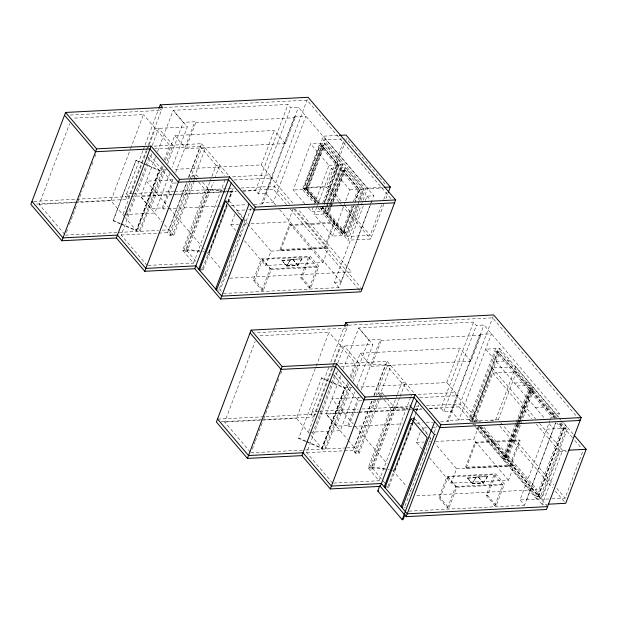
<?xml version="1.0" encoding="UTF-8"?>
<svg xmlns="http://www.w3.org/2000/svg" width="617" height="617" viewBox="0 0 617 617"><rect width="100%" height="100%" fill="white"/><g stroke="black" fill="none" stroke-linecap="round" stroke-linejoin="round"><path stroke-width="0.46" stroke-dasharray="3.08 2.31" d="M64.754 234.406L39.156 204.381L69.675 123.616M66.397 232.447L68.086 227.958M69.443 224.372L76.57 205.523M77.919 201.936L81.992 191.162M83.349 187.576L85.046 183.087M86.403 179.501L90.468 168.734M91.825 165.14L93.522 160.651M94.879 157.065L95.897 154.373M124.657 216.86L110.898 200.718L130.226 149.569M130.565 148.666L143.452 114.569L72.667 118.186M120.014 223.77L113.104 220.786L135.887 160.482L136.11 160.119L143.021 163.112M113.104 220.786L136.11 160.119M142.882 150.795L125.513 196.746L127.773 199.391L146.152 150.756M143.213 149.9L158.816 108.623M146.491 149.854L162.495 107.505M148.898 145.566L122.791 214.67L154.774 213.035L169.698 173.547M149.237 144.671L155.337 128.521L187.329 126.886L172.066 167.269M126.47 213.598L127.488 210.906M152.237 145.396L158.685 128.351L173.007 145.157L166.567 162.202M147.101 265.48L121.148 235.031L152.006 153.363M155.538 156.942L140.622 196.43L150.695 208.5L162.24 207.914L163.135 208.955L166.96 208.762M157.574 151.558L173.169 110.281L288.031 104.412L290.862 107.736L298.412 107.35L373.809 195.797L372.452 199.391M147.131 156.186L159.093 170.223L136.303 230.527L139.643 230.349L140.452 231.306L164.191 168.487M120.878 224.148L136.419 230.866L159.433 170.199L143.884 163.482M136.419 230.866L159.433 170.199M161.87 165.965L137.113 231.475L125.282 217.593M164.245 159.68L169.667 145.327L143.452 114.569M163.058 166.467L161.723 170.007L172.899 183.11L176.724 182.917M165.395 160.281L174.742 135.547L274.28 130.465L285.447 143.568L295.219 117.724L294.378 116.736L261.824 202.885L262.665 203.872L272.429 178.028L261.253 164.924L173.207 169.42M139.643 230.349L162.433 170.045L149.869 155.314L127.087 215.618L124.58 215.749M150.695 208.5L165.279 169.914M167.654 163.628L183.249 122.351L173.169 110.281L187.329 126.886M162.24 207.914L173.338 178.529M175.683 172.344L194.795 121.765L183.249 122.351M163.135 208.955L172.899 183.11M285.447 143.568L185.918 148.651L195.682 122.806L194.795 121.765M194.162 181.406L173.755 235.409L170.084 235.601L167.569 232.655L186.565 182.401M188.594 177.017L200.124 146.507L154.643 148.828M173.755 235.409L169.004 229.848L186.642 183.18M188.679 177.796L201.558 143.692L153.587 146.144M189.797 179.724L169.112 234.468L172.783 234.275L192.118 183.126M190.136 178.83L201.666 148.319L205.338 148.126L192.45 182.231M170.084 235.601L191.848 177.997M192.188 177.094L192.866 175.29L196.538 175.105L198.327 177.202M194.502 180.503L196.538 175.105M225.066 179.647L193.53 263.104L182.609 250.301L205.399 189.99L197.641 180.897M209.664 182.308L183.558 251.404L187.229 251.219L213.335 182.115M210.004 181.406L216.112 165.256L219.783 165.071L215.372 176.732M195.705 261.161L185.925 249.391L208.708 189.087L222.552 190.553M182.609 250.301L186.28 250.109L209.07 189.805L208.708 189.087M227.133 206.309L203.116 269.86L202.368 268.981L227.465 202.577M227.804 201.674L233.226 187.321M227.364 203.232L208.993 251.836L209.356 252.554L207.513 252.361M227.704 202.33L231.784 191.532L229.94 191.339M209.356 252.554L227.041 205.754M228.406 202.152L232.146 192.249L231.784 191.532M228.483 202.731L229.162 200.941L226.408 201.08M235.825 230.596L230.866 224.781L235.617 212.217M261.253 164.924L274.28 130.465M275.83 205.191L265.858 193.499L258.307 193.885L255.477 190.56L288.031 104.412M245.35 219.93L219.305 288.849L221.434 291.347M251.073 208.253L220.215 289.921L218.379 290.013M258.307 193.885L290.862 107.736M265.858 193.499L298.412 107.35M286.543 204.589L273.416 189.188L308.138 97.301M263.343 290.345L261.955 290.414L253.278 280.234L261.415 258.693L310.166 256.209L318.85 266.39L310.713 287.931L309.325 288L300.641 277.812L308.508 256.996L262.534 259.341L254.667 280.164L263.343 290.345L271.21 269.529L262.534 259.341M304.783 203.672L293.144 190.021L310.598 143.83L324.743 143.113L343.121 164.67L329.023 201.975M294.887 208.947L328.375 248.227L322.946 262.58L265.588 265.511L271.017 251.15L248.073 224.241M261.955 290.414L270.099 268.881L261.415 258.693M322.946 262.58L288.224 221.85L293.646 207.489M279.964 249.6L289.412 224.596L333.82 222.328L334.53 223.169L325.082 248.173L280.673 250.44L279.964 249.6L324.372 247.332L325.082 248.173M316.143 202.846L303.657 188.2L323.316 136.18L338.432 135.408M280.673 250.44L290.129 225.436L289.412 224.596M315.649 202.715L303.888 188.91L320.123 145.936L324.334 145.72L341.054 165.341L327.187 202.044M318.927 202.954L305.793 187.506L323.771 139.912L344.556 138.848M324.743 143.113L307.289 189.296L293.144 190.021M319.861 202.499L308.091 188.694L324.334 145.72M281.838 260.443L293.206 259.664L297.926 265.503L286.635 266.081L281.838 260.443L293.129 259.873L297.926 265.503M250.294 452.06L224.704 422.036L255.222 341.27M286.635 266.081L290.754 259.472L302.052 258.893L290.653 259.279L286.712 265.873L298.011 265.295L302.052 258.893M325.668 210.86L311.523 211.577L313.868 205.361M314.207 204.474L328.977 165.395L310.598 143.83M358.292 204.266L346.546 235.347L332.401 236.072L314.022 214.515L317.038 206.518M317.377 205.631L331.476 168.325L345.62 167.6L363.999 189.164L358.631 203.371M338.818 201.69L326.331 187.044L343.615 141.301M340.923 200.957L328.468 186.349L345.088 142.35M345.427 141.447L346.445 138.756L386.311 185.516M322.637 203.155L336.843 165.557L320.123 145.936M322.167 207.559L320.825 211.107L317.153 206.795M324.187 202.222L338.286 164.916L319.907 143.36L302.446 189.55L313.475 202.484M324.681 202.175L338.548 165.464L321.827 145.851L305.585 188.825L317.354 202.631M322.714 208.423L323.724 205.731M324.064 204.836L338.949 165.449L322.228 145.828L305.993 188.802L317.755 202.607M326.347 206.047L323.331 214.045L341.71 235.601L352.785 206.286M326.686 205.16L340.785 167.847L359.163 189.411L354.798 200.957M328.059 202.9L325.036 210.891L321.974 207.297M328.391 202.014L342.489 164.7L324.11 143.144L306.657 189.334L318.295 202.985M355.847 205.947L345.697 232.802L341.486 233.018L324.766 213.405L328.822 202.661M310.713 287.931L302.029 277.743L310.166 256.209M330.527 202.577L326.47 213.32L343.191 232.933L353.34 206.078M330.866 201.682L342.705 170.346L359.426 189.959L355.369 200.702M330.928 202.553L326.871 213.297L343.592 232.91L354.42 204.266M331.267 201.659L343.106 170.323L359.827 189.936L354.752 203.371M330.558 205.831L327.534 213.829L345.913 235.385L357.667 204.296M330.897 204.944L344.996 167.639L363.374 189.195L357.999 203.409M330.519 207.574L328.167 213.79L314.022 214.515M330.851 206.687L345.62 167.6M345.697 232.802L328.977 213.189L331.005 207.821M331.344 206.919L345.212 170.215L341 170.431L357.721 190.044L361.932 189.835L357.875 200.579M324.372 247.332L333.82 222.328M309.325 288L317.192 267.176L308.508 256.996M332.401 236.072L343.476 206.764M343.808 205.87L349.854 189.882L331.476 168.325M252.276 449.199L254.983 442.027M255.322 441.124L262.449 422.283M263.806 418.688L270.925 399.847M272.282 396.253L276.347 385.486M277.704 381.9L279.401 377.411M280.758 373.825L281.776 371.133M341.486 233.018L351.636 206.163M353.325 201.69L357.721 190.044M381.73 204.767L370.192 235.301L347.518 236.458L359.055 205.924M361.092 200.54L365.503 188.864L323.771 139.912M383.867 204.05L370.655 239.034L347.973 240.19L360.852 206.109M361.192 205.206L367.632 188.17L323.316 136.18M371.511 201.435L338.957 287.584L334.453 282.293L363.274 206.016M365.31 200.633L366.999 196.144L373.809 195.797M334.453 282.293L341.255 281.946L372.113 200.286M347.749 382.725L322.652 449.13L296.438 418.372L315.765 367.223M316.105 366.328L328.992 332.224L258.207 335.841M383.766 199.376L386.481 192.195M385.903 198.666L387.939 193.291M305.554 441.433L298.643 438.44L321.658 377.774L328.56 380.766M328.761 367.555L311.061 414.4L313.313 417.046L333.728 363.027M330.797 362.171L344.695 325.375L346.955 328.028L254.829 332.733M334.067 362.125L347.494 326.594M334.437 363.22L308.33 432.324L340.314 430.689L354.898 392.103M334.776 362.326L340.885 346.176L372.869 344.541L356.935 386.72M337.777 363.051L344.224 346.006L358.546 362.811L352.106 379.856M332.64 483.134L306.688 452.685L337.545 371.018M340.738 375.498L326.162 414.084L336.242 426.154L347.78 425.568L348.674 426.609L352.5 426.416M343.114 369.213L358.716 327.935L473.571 322.066L476.401 325.39L483.952 325.005L559.349 413.452L558.061 416.868M332.671 373.84L344.633 387.877L321.843 448.181L325.19 448.011L326 448.96L350.07 385.239M306.418 441.803L321.966 448.52L344.972 387.854L329.424 381.136M321.966 448.52L344.972 387.854M350.124 376.439L355.207 362.981L328.992 332.224M348.597 384.121L347.263 387.661L358.438 400.765L362.264 400.572M350.934 377.936L360.289 353.202L459.819 348.119L470.995 361.223L480.759 335.378L479.918 334.391L447.364 420.547L448.204 421.527L457.968 395.682L446.793 382.579L357.791 387.121M325.19 448.011L347.973 387.7L335.417 372.969L312.626 433.273L310.12 433.404M336.242 426.154L350.818 387.569M353.194 381.283L368.789 340.006L358.716 327.935L372.869 344.541M347.78 425.568L358.886 396.183M361.223 390.006L380.334 339.419L368.789 340.006M348.674 426.609L358.438 400.765M470.995 361.223L371.457 366.305L381.229 340.461L380.334 339.419M381.059 395.458L359.295 453.063L355.623 453.256L353.117 450.31L371.766 400.957M373.802 395.574L385.671 364.161L341.132 366.436M359.295 453.063L354.551 447.502L372.182 400.834M374.218 395.451L387.106 361.354L338.162 363.853M374.326 400.071L354.659 452.122L358.33 451.929L379.694 395.397M376.015 395.582L387.206 365.974L390.877 365.781L380.033 394.502M355.623 453.256L375.691 400.148M377.727 394.749L378.406 392.952L382.085 392.759L383.874 394.865M381.399 394.564L382.085 392.759M410.606 397.302L379.069 480.759L368.156 467.956L390.939 407.652L383.18 398.551M397.24 394.579L369.097 469.059L372.768 468.874L399.554 397.98M397.579 393.677L401.652 382.91L405.323 382.725L399.893 397.078M384.885 483.08L371.465 467.046L394.255 406.742L408.099 408.207M368.156 467.956L371.827 467.763L394.61 407.459L394.255 406.742M410.945 396.407L411.624 394.61M413.012 423.069L388.656 487.515L387.908 486.636L411.986 422.923M413.344 419.329L416.059 412.148M416.398 411.254L418.766 404.976M412.904 420.887L394.541 469.491L394.895 470.208L393.052 470.015M413.243 419.984L415.287 414.585M416.645 410.984L417.323 409.187L414.555 408.894M394.895 470.208L413.267 421.612M413.606 420.709L415.642 415.31M413.351 422.175L414.701 418.596L411.03 418.781M421.989 448.975L416.406 442.435L421.156 429.872M446.793 382.579L459.819 348.119M479.918 334.391L491.456 333.805L458.901 419.953L451.397 411.153L443.847 411.539L441.016 408.215L473.571 322.066M430.89 437.584L404.845 506.503L405.762 507.575L403.927 507.668M434.245 432.193L436.62 425.907M443.847 411.539L476.401 325.39M451.397 411.153L483.952 325.005M471.457 421.511L458.955 406.842L493.137 316.39M448.891 507.999L447.502 508.069L438.818 497.888L446.955 476.355L495.706 473.864L504.39 484.044L496.253 505.585L494.865 505.655L486.181 495.466L494.047 474.65L448.073 476.995L440.206 497.819L448.891 507.999L456.757 487.183L448.073 476.995M473.139 422.036L470.416 418.843L495.875 351.466L500.086 351.25L532.672 389.481L528.468 389.689L495.875 351.466M472.522 418.735L497.981 351.358M471.82 421.935L492.227 367.925L515.758 366.722L558.655 417.038M543.808 417.408L485.641 349.183L499.793 348.458L473.046 419.228L447.364 420.547M477.342 421.82L474.627 418.627L500.086 351.25M480.427 426.602L513.915 465.881L508.485 480.234L451.135 483.165L456.557 468.804L434.854 443.345M555.763 418.079L516.383 371.889L492.852 373.092L474.766 420.956L498.297 419.753L500.086 421.851M447.502 508.069L455.639 486.535L446.955 476.355M508.485 480.234L473.763 439.505L479.193 425.144M465.503 467.262L474.951 442.25L519.36 439.983L520.077 440.823L510.621 465.827L466.221 468.095L465.503 467.262L509.912 464.987L510.621 465.827M466.221 468.095L475.668 443.091L474.951 442.25M467.377 478.098L478.746 477.319L483.473 483.157L472.175 483.736L467.377 478.098L478.669 477.527L483.473 483.157M515.758 366.722L495.351 420.732L488.001 421.11M472.175 483.736L476.301 477.126L487.592 476.548L476.193 476.933L472.26 483.527L483.551 482.949L487.592 476.548M498.297 419.753L516.383 371.889M496.253 505.585L487.569 495.397L495.706 473.864M515.735 423.385L502.361 458.77L506.572 458.554L519.946 423.169M516.036 422.583L529.108 388L533.312 387.784L520.247 422.367M516.591 424.388L503.217 459.773L507.429 459.557L520.493 424.974M517.239 422.66L518.218 420.069M518.411 419.568L529.957 388.995L534.168 388.779L520.794 424.172M517.439 423.301L504.706 456.989L478.8 426.602M517.74 422.491L518.65 420.084M519.259 418.48L530.165 389.605L497.58 351.374L472.121 418.758L474.835 421.951M505.107 456.966L517.84 423.277M518.141 422.475L519.051 420.061M519.661 418.457L530.566 389.589M518.288 424.295L505.562 457.991L538.147 496.215L563.606 428.838L558.501 422.838M518.897 422.691L519.807 420.285M520.116 419.475L531.021 390.607L554.128 417.717M505.963 457.968L518.689 424.28M519.298 422.668L520.208 420.262M520.517 419.46L531.422 390.584M509.912 464.987L519.36 439.983M494.865 505.655L502.732 484.831L494.047 474.65M555.693 422.676L524.496 505.238L519.992 499.955L549.963 420.632M550.287 419.784L552.547 413.799L559.349 413.452M526.802 499.6L555.801 422.853M561.007 422.714L566.113 428.707L540.654 496.091L536.443 496.307L561.91 428.923L556.796 422.923M563.483 428.321L536.736 499.099L475.568 427.334M538.548 496.199L564.015 428.815L558.424 422.383M561.501 420.848L567.694 428.105L540.947 498.883L519.992 499.955M548.937 498.96L541.587 499.338L559.673 451.474L536.404 424.18M539.52 423.401L562.619 450.495L542.212 504.505L546.623 504.282M551.883 498.814L565.118 498.135L583.204 450.271M321.658 377.774L321.434 378.136L328.344 381.121M298.643 438.44L298.867 438.078L305.777 441.07M286.612 265.68L297.903 265.102L301.944 258.7M472.152 483.335L483.443 482.756L487.492 476.355M163.96 107.481L307.058 100.17L391.433 199.152M70.245 115.032L161.415 110.374L159.155 107.72M294.378 116.736L305.916 116.15L273.362 202.299L261.824 202.885M195.682 122.806L295.219 117.724M159.093 170.223L166.505 169.76M328.977 165.395L343.121 164.67M336.843 165.557L341.054 165.341M173.053 179.825L146.283 181.19L168.186 206.88M232.617 176.778L268.788 174.935L293.383 203.795M234.152 179.987L272.429 178.028M132.362 193.576L126.601 193.869L128.86 196.522M133.326 193.53L173.662 191.471M174.619 191.417L227.442 188.725M228.406 188.671L234.167 188.378M240.885 188.038L274.503 186.319L290.129 204.651M205.399 189.99L209.07 189.805L228.452 191.864M33.858 201.373L130.318 196.499M131.282 196.453L171.619 194.394M175.459 194.193L222.513 191.787M223.477 191.74L226.354 191.594M230.203 191.401L235.964 191.1M242.682 190.761L273.416 189.188M305.793 187.506L328.468 186.349M172.205 194.818L140.622 196.43L154.774 213.035M173.161 194.764L221.973 192.273M222.93 192.226L225.807 192.08M229.632 191.879L236.334 191.54M243.036 191.201L255.477 190.56M303.657 188.2L326.331 187.044M303.888 188.91L308.091 188.694M36.611 204.05L127.773 199.391M39.156 204.381L74.549 202.577M75.505 202.523L110.898 200.718M367.632 188.17L382.748 187.398M365.503 188.864L383.45 187.946M349.854 189.882L363.999 189.164M167.917 208.716L216.729 206.217M217.685 206.171L221.511 205.978M231.082 205.484L247.348 204.659M254.05 204.312L262.665 203.872M244.895 209.981L236.296 210.42L242.496 217.693M248.72 209.788L251.589 209.641M320.609 208.531L324.82 208.315M324.766 213.405L328.977 213.189M230.866 224.781L238.517 224.387M243.291 224.141L247.116 223.948M250.942 223.755L288.224 221.85M65.379 235.139L158.615 230.372M162.294 230.187L169.004 229.848M290.129 225.436L334.53 223.169M121.148 235.031L167.569 232.655M271.017 251.15L328.375 248.227M148.049 265.426L193.53 263.104M199.615 269.12L202.368 268.981M201.281 269.953L203.116 269.86M270.099 268.881L318.85 266.39M271.21 269.529L317.192 267.176M229.755 278.213L351.52 271.997L297.965 209.171M253.278 280.234L254.667 280.164M300.641 277.812L302.029 277.743M223.346 293.491L338.957 287.584M348.536 325.182L492.597 317.824L578.222 418.272M381.229 340.461L480.759 335.378M496.137 361.485L510.282 360.768M344.633 387.877L352.052 387.414M514.516 383.049L528.661 382.324M517.015 385.98L531.16 385.255M360.505 397.379L331.83 398.844L353.279 424.01M418.156 394.433L454.328 392.589L478.923 421.45M419.691 397.641L457.968 395.682M318.866 411.184L312.14 411.531L314.4 414.177M319.83 411.138L358.246 409.171M362.086 408.978L409.14 406.572M415.866 406.233L419.707 406.032M426.432 405.693L460.043 403.973L475.237 421.928M390.939 407.652L394.61 407.459L407.536 408.832M217.593 419.12L315.858 414.154M319.699 413.961L358.115 411.994M359.079 411.948L408.061 409.449M414.778 409.102L421.504 408.762M429.185 408.369L458.955 406.842M357.744 412.472L326.162 414.084L340.314 430.689M358.701 412.418L407.521 409.927M408.477 409.881L412.303 409.68M413.259 409.634L421.874 409.194M429.532 408.801L441.016 408.215M221.187 421.75L262.456 419.645M263.413 419.599L313.313 417.046M224.704 422.036L261.045 420.177M262.001 420.131L296.438 418.372M535.394 407.544L549.539 406.819M470.416 418.843L474.627 418.627M353.456 426.37L402.269 423.871M409.927 423.486L412.796 423.339M416.622 423.139L422.367 422.846M426.193 422.653L432.895 422.313M440.546 421.92L448.204 421.527M473.293 421.858L480.643 421.488M426.617 427.828L421.835 428.075L428.036 435.347M432.347 427.535L437.129 427.296M546.731 429.177L567.694 428.105M561.91 428.923L566.113 428.707M416.406 442.435L424.056 442.042M428.838 441.795L430.751 441.703M435.525 441.456L473.763 439.505M250.918 452.793L304.651 450.048M305.616 450.001L346.029 447.934M346.87 447.888L354.551 447.502M475.668 443.091L520.077 440.823M306.688 452.685L343.638 450.796M344.587 450.749L353.117 450.31M562.619 450.495L567.031 450.271M559.673 451.474L567.023 451.096M456.557 468.804L513.915 465.881M333.589 483.08L379.069 480.759M384.237 486.821L387.908 486.636M386.82 487.607L388.656 487.515M455.639 486.535L504.39 484.044M456.757 487.183L502.732 484.831M416.776 495.79L537.06 489.651L483.049 426.278M438.818 497.888L440.206 497.819M486.181 495.466L487.569 495.397M408.894 511.146L524.496 505.238M226.246 190.946L229.015 191.239M229.377 191.956L232.146 192.249M185.925 249.391L201.612 251.057M202.538 251.15L204.381 251.35M186.28 250.109L201.975 251.775M414.917 409.611L417.686 409.904L417.323 409.187M371.465 467.046L385.309 468.511M371.827 467.763L389.358 469.622M135.887 160.482L142.797 163.466M143.661 163.844L159.209 170.562M113.327 220.423L120.238 223.416M121.102 223.786L136.642 230.503M329.208 381.499L344.749 388.216M306.641 441.44L322.182 448.158M578.846 419.005L580.096 420.47M564.154 423.493L572.954 433.813M499.793 348.458L558.578 417.416M558.971 417.879L560.969 420.216M557.213 418.257L533.528 390.476L529.317 390.692L552.431 417.802M345.212 170.215L361.932 189.835M366.999 196.144L369.822 199.453M552.547 413.799L555.925 417.771M559.935 422.977L572.468 437.677M574.851 440.476L581.415 448.173M554.984 418.349L495.582 348.674L468.843 419.444L471.002 421.982M549.261 423.802L553.542 428.83M492.227 367.925L535.672 418.889M492.852 373.092L531.63 418.581M344.656 205.345L370.192 235.301M339.443 202.422L341.317 204.613M341.941 205.345L370.655 239.034M322.606 207.235L347.518 236.458M319.884 207.235L347.973 240.19M500.688 422.552L553.781 484.839M556.765 488.34L565.118 498.135M499.755 425.892L552.547 487.823M555.292 491.047L564.64 502.014M308.454 207.983L311.523 211.577M481.306 426.47L507.213 456.858L503.002 457.074L477.643 427.326M540.654 496.091L508.069 457.86L503.858 458.076L536.443 496.307M479.54 426.555L541.587 499.338M293.877 209.047L360.752 287.499M479.208 426.455L547.541 506.619M475.021 424.249L475.53 424.843M290.291 208.986L357.166 287.437M357.791 288.17L360.289 291.101M473.47 423.871L543.338 505.824M472.861 424.164L473.378 424.766M279.563 209.579L341.255 281.946M201.558 143.692L228.868 175.729M387.106 361.354L414.408 393.384M200.124 146.507L224.835 175.49M385.671 364.161L410.374 393.145M281.915 260.235L286.712 265.873M467.455 477.89L472.26 483.527M174.742 135.547L185.918 148.651M360.289 353.202L371.457 366.305M229.162 200.941L244.101 218.464M414.701 418.596L427.774 433.928M243.113 218.418L247.456 223.508M428.653 436.072L431.136 438.988M202.507 182.108L209.07 189.805M384.468 395.559L386.257 397.664M386.851 398.358L394.61 407.459M192.866 175.29L194.656 177.395M195.257 178.097L197.047 180.195M378.406 392.952L380.203 395.05M380.797 395.752L382.586 397.849M238.926 234.236L242.026 237.869M244.509 240.777L265.588 265.511M424.473 451.891L425.707 453.341M429.432 457.706L451.135 483.165M169.528 208.461L201.674 246.175M203.502 248.319L204.412 249.384M207.567 253.078L221.117 268.981M224.619 273.084L226.855 275.714M355.523 426.648L387.214 463.83M392.659 470.216L406.665 486.636M410.158 490.739L411.284 492.065M154.574 213.042L162.047 221.812M164.538 224.735L168.896 229.848M340.114 430.697L347.587 439.466M348.212 440.199L354.436 447.502"/><path stroke-width="0.93" d="M160.243 104.851L162.495 107.505L65.572 112.448L30.85 204.343L61.893 240.753L116.374 237.977L144.764 271.279L194.787 268.719L220.601 299.006L360.922 291.841L395.644 199.947L308.138 97.301L160.243 104.851L159.155 107.72M61.893 240.753L96.614 148.867L65.572 112.448M116.374 237.977L151.096 146.082L96.614 148.867M144.764 271.279L179.485 179.385L151.096 146.082M194.787 268.719L229.509 176.832L179.485 179.385M198.697 269.166L231.252 183.018M226.323 201.08L225.49 201.127L199.445 270.045L200.278 269.999M225.49 201.127L241.671 220.115L215.634 289.034L216.467 288.987M216.544 290.106L249.098 203.957M220.601 299.006L255.322 207.111L229.509 176.832M345.782 322.506L348.042 325.159L251.111 330.103L216.39 421.997L247.432 458.408L301.921 455.631L330.311 488.934L380.327 486.381L406.14 516.66L546.461 509.495L581.183 417.601L493.685 314.955L345.782 322.506L344.695 325.375M247.432 458.408L282.154 366.521L251.111 330.103M388.278 192.388L390.306 187.013L345.99 135.023L339.381 135.362M301.921 455.631L336.643 363.737L282.154 366.521M330.311 488.934L365.033 397.039L336.643 363.737M405.076 514.277L403.048 519.661L402.215 519.699L377.774 491.032L379.81 485.648M380.327 486.381L415.048 394.487L365.033 397.039M384.237 486.821L416.791 400.672M384.985 487.7L411.03 418.781L427.219 437.769L401.173 506.688M402.091 507.76L434.638 421.612M402.215 519.699L434.43 434.437L409.989 405.77L410.822 405.724M406.14 516.66L440.862 424.766L415.048 394.487M574.049 435.101L586.15 449.292L565.743 503.302L548.089 504.205M64.608 115.317L95.527 151.736L150.016 148.952L178.406 182.254L228.421 179.701L254.235 209.981L394.556 202.816M32.053 201.466L62.973 237.884L117.461 235.1L145.851 268.403L195.867 265.85L221.68 296.129L362.002 288.964M384.638 187.298L390.306 187.013M255.322 207.111L395.644 199.947M241.671 220.115L242.504 220.068M250.147 332.972L281.067 369.39L335.555 366.606L363.945 399.909L413.968 397.356L439.774 427.635L580.096 420.47M217.593 419.12L248.52 455.539L303.001 452.755L331.391 486.057L381.414 483.504L407.228 513.784L547.541 506.619M440.862 424.766L581.183 417.601M434.43 434.437L435.263 434.391M568.504 450.194L586.15 449.292M377.774 491.032L378.607 490.993"/></g></svg>
